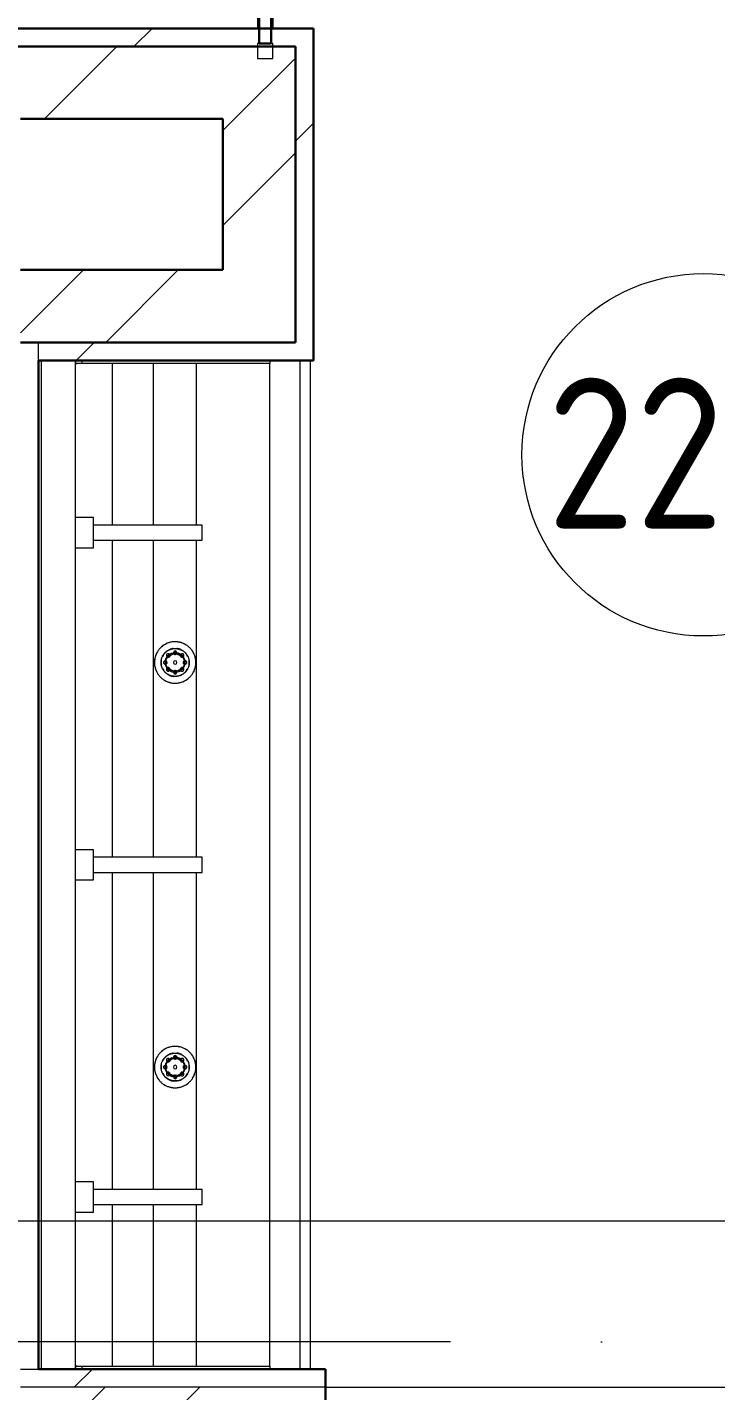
# Model space of a CAD drawing. Header units: millimetres. Extents: x -421858 to 614926, y -468665 to 141641.
# Drawn here: x 152342 to 153482, y -10118 to -7860 of the extents above; entities that cross this region are included whole.
import ezdxf

# ---------------------------------------------------------------- set-up
doc = ezdxf.new("R2010")
doc.units = ezdxf.units.MM
doc.linetypes.add('ADSK_Линия сетки', pattern=[25, 20, -2.5, 0, -2.5])
doc.linetypes.add('ADSK_Сверху', pattern=[450, 300, -150])
for name, color, linetype, lineweight in [('Витраж', 7, 'Continuous', 9), ('Линии', 252, 'Continuous', 9), ('Марки помещений', 252, 'Continuous', 20), ('Оси', 252, 'Continuous', 9), ('Сантехника', 252, 'Continuous', 9), ('Стены наружные', 7, 'Continuous', 18), ('Стены разрез', 252, 'Continuous', 30), ('Стены штриховка', 252, 'Continuous', 9)]:
    doc.layers.add(name, color=color, linetype=linetype, lineweight=lineweight)
doc.styles.add('GOST Common_2', font='', dxfattribs={"width": 0.9, "height": 250})
doc.styles.get('GOST Common_2').set_extended_font_data('GOST type B')

# ---------------------------------------------------------------- blocks, each defined once
blk = doc.blocks.new('2 этаж')
at = {"layer": 'Витраж', "color": 251, "true_color": 0x636466}
for p, q in [((152723.5, -7812.3), (152723.5, -7862.3)), ((152748.5, -7812.3), (152748.5, -7862.3))]:
    blk.add_line(p, q, dxfattribs=at)
at = {"layer": 'Витраж', "color": 251, "lineweight": 18, "true_color": 0x636466}
for p, q in [((152748.5, -7887.3), (152723.5, -7887.3)), ((152723.5, -7887.3), (152723.5, -7912.3)), ((152748.5, -7912.3), (152748.5, -7887.3)), ((152723.5, -7912.3), (152748.5, -7912.3))]:
    blk.add_line(p, q, dxfattribs=at)
at = {"layer": 'Линии', "color": 251, "linetype": 'ADSK_Сверху', "ltscale": 100, "true_color": 0x636466}
blk.add_line((161881, -9837.3), (151051.1, -9837.3), dxfattribs=at)
at = {"layer": 'Марки помещений', "color": 251, "true_color": 0x636466}
blk.add_circle((153461.1, -8568.4), 300, dxfattribs=at)
at = {"layer": 'Оси', "color": 251, "linetype": 'ADSK_Линия сетки', "ltscale": 100, "true_color": 0x636466}
blk.add_line((170543.3, -10037.3), (93565.9, -10037.3), dxfattribs=at)
at = {"layer": 'Сантехника', "color": 251, "true_color": 0x636466}
for p, q in [((152366, -10082.3), (152366, -8412.3)), ((152422, -8417.3), (152422, -8412.3)), ((152422, -8412.3), (152422, -8417.3)), ((152422, -10077.3), (152422, -8417.3)), ((152422, -8417.3), (152424.4, -8417.3)), ((152433, -8417.3), (152424.4, -8417.3)), ((152433, -8417.3), (152433, -8412.3)), ((152744, -8417.3), (152433, -8417.3)), ((152483.4, -8684.8), (152483.4, -8417.3)), ((152551.4, -8684.8), (152551.4, -8417.3)), ((152622.1, -8684.8), (152622.1, -8417.3)), ((152744, -8412.3), (152744, -8417.3)), ((152744, -10077.3), (152744, -8417.3)), ((152794, -10082.3), (152794, -8412.3)), ((152811, -10082.3), (152811, -8412.3)), ((152452, -8672.3), (152422, -8672.3)), ((152452, -8722.3), (152452, -8672.3)), ((152632, -8684.8), (152452, -8684.8)), ((152632, -8709.8), (152632, -8684.8)), ((152452, -8709.8), (152632, -8709.8)), ((152483.4, -9234.8), (152483.4, -8709.7)), ((152551.4, -9234.8), (152551.4, -8709.8)), ((152622.1, -9234.8), (152622.1, -8709.8)), ((152422, -8722.3), (152452, -8722.3)), ((152452, -9222.3), (152422, -9222.3)), ((152452, -9272.3), (152452, -9222.3)), ((152632, -9234.8), (152452, -9234.8)), ((152632, -9259.8), (152632, -9234.8)), ((152422, -9272.3), (152452, -9272.3)), ((152452, -9259.8), (152632, -9259.8)), ((152483.4, -9784.8), (152483.4, -9259.7)), ((152551.4, -9784.8), (152551.4, -9259.8)), ((152622.1, -9784.8), (152622.1, -9259.8)), ((152452, -9772.3), (152422, -9772.3)), ((152452, -9822.3), (152452, -9772.3)), ((152632, -9784.8), (152452, -9784.8)), ((152632, -9809.8), (152632, -9784.8)), ((152452, -9809.8), (152632, -9809.8)), ((152483.4, -10077.3), (152483.4, -9809.7)), ((152551.4, -10077.3), (152551.4, -9809.8)), ((152622.1, -10077.3), (152622.1, -9809.8)), ((152422, -9822.3), (152452, -9822.3)), ((152422, -10082.3), (152422, -10077.3)), ((152424.4, -10077.3), (152422, -10077.3)), ((152422, -10077.3), (152422, -10082.3)), ((152424.4, -10077.3), (152433, -10077.3)), ((152433, -10077.3), (152744, -10077.3)), ((152433, -10082.3), (152433, -10077.3)), ((152744, -10077.3), (152744, -10082.3))]:
    blk.add_line(p, q, dxfattribs=at)
at = {"layer": 'Сантехника', "color": 251, "true_color": 0x636466, "flags": 128}
for points in [[(152621.3, -8912.3), (152621.3, -8910.9), (152621.2, -8909.5), (152621.1, -8908.1), (152620.9, -8906.8), (152620.6, -8905.4), (152620.3, -8904.1), (152620, -8902.8), (152619.6, -8901.5), (152619.1, -8900.2), (152618.6, -8898.9), (152618, -8897.6), (152617.4, -8896.4), (152616.8, -8895.2), (152616.1, -8894), (152615.3, -8892.9), (152614.5, -8891.8), (152613.7, -8890.7), (152612.8, -8889.6), (152611.9, -8888.6), (152610.9, -8887.6), (152609.9, -8886.7), (152608.9, -8885.8), (152607.8, -8885), (152606.7, -8884.2), (152605.5, -8883.4), (152604.4, -8882.7), (152603.2, -8882), (152601.9, -8881.4), (152600.7, -8880.8), (152599.4, -8880.3), (152598.1, -8879.8), (152596.8, -8879.4), (152595.5, -8879), (152594.2, -8878.7), (152592.8, -8878.5), (152591.5, -8878.2), (152590.1, -8878.1), (152588.7, -8878), (152587.4, -8878), (152586, -8878), (152584.6, -8878), (152583.3, -8878.2), (152581.9, -8878.3), (152580.6, -8878.6), (152579.2, -8878.9), (152577.9, -8879.2), (152576.6, -8879.6), (152575.3, -8880), (152574, -8880.5), (152572.7, -8881.1), (152571.5, -8881.7), (152570.3, -8882.3), (152569.1, -8883), (152567.9, -8883.7), (152566.8, -8884.5), (152565.7, -8885.4), (152564.7, -8886.2), (152563.6, -8887.1), (152562.7, -8888.1), (152561.7, -8889.1), (152560.8, -8890.1), (152559.9, -8891.2), (152559.1, -8892.3), (152558.3, -8893.4), (152557.6, -8894.6), (152556.9, -8895.8), (152556.3, -8897), (152555.7, -8898.2), (152555.2, -8899.5), (152554.7, -8900.8), (152554.3, -8902.1), (152553.9, -8903.4), (152553.5, -8904.7), (152553.3, -8906.1), (152553, -8907.4), (152552.9, -8908.8), (152552.8, -8910.1), (152552.7, -8911.5), (152552.7, -8912.3)], [(152563.7, -8912.3), (152563.7, -8911.3), (152563.8, -8910.4), (152563.9, -8909.5), (152564, -8908.5), (152564.2, -8907.6), (152564.4, -8906.7), (152564.6, -8905.8), (152564.9, -8904.9), (152565.2, -8904), (152565.5, -8903.2), (152565.9, -8902.3), (152566.3, -8901.5), (152566.8, -8900.7), (152567.3, -8899.9), (152567.8, -8899.1), (152568.3, -8898.3), (152568.9, -8897.6), (152569.5, -8896.9), (152570.1, -8896.2), (152570.8, -8895.5), (152571.5, -8894.9), (152572.2, -8894.3), (152572.9, -8893.7), (152573.6, -8893.2), (152574.4, -8892.6), (152575.2, -8892.2), (152576, -8891.7), (152576.9, -8891.3), (152577.7, -8890.9), (152578.6, -8890.5), (152579.4, -8890.2), (152580.3, -8889.9), (152581.2, -8889.7), (152582.1, -8889.5), (152583, -8889.3), (152584, -8889.2), (152584.9, -8889), (152585.8, -8889), (152586.8, -8889), (152587.7, -8889), (152588.6, -8889), (152589.5, -8889.1), (152590.5, -8889.2), (152591.4, -8889.4), (152592.3, -8889.6), (152593.2, -8889.8), (152594.1, -8890.1), (152595, -8890.4), (152595.8, -8890.7), (152596.7, -8891.1), (152597.5, -8891.5), (152598.4, -8891.9), (152599.2, -8892.4), (152600, -8892.9), (152600.7, -8893.4), (152601.5, -8894), (152602.2, -8894.6), (152602.9, -8895.2), (152603.5, -8895.8), (152604.2, -8896.5), (152604.8, -8897.2), (152605.4, -8897.9), (152605.9, -8898.7), (152606.5, -8899.5), (152607, -8900.2), (152607.4, -8901.1), (152607.9, -8901.9), (152608.3, -8902.7), (152608.6, -8903.6), (152609, -8904.4), (152609.3, -8905.3), (152609.5, -8906.2), (152609.7, -8907.1), (152609.9, -8908), (152610.1, -8909), (152610.2, -8909.9), (152610.3, -8910.8), (152610.3, -8911.8), (152610.3, -8912.3)], [(152566.6, -8901.6), (152567, -8900.8), (152567.5, -8900), (152568, -8899.2), (152568.5, -8898.5), (152569.1, -8897.8), (152569.7, -8897.1), (152570.3, -8896.4), (152571, -8895.7), (152571.6, -8895.1), (152572.3, -8894.5), (152573, -8893.9)], [(152573.8, -8893.4), (152574.6, -8892.9), (152575.3, -8892.4), (152576.1, -8891.9), (152577, -8891.5), (152577.8, -8891.1), (152578.7, -8890.8), (152579.5, -8890.5), (152580.4, -8890.2), (152581.3, -8889.9), (152582.2, -8889.7), (152583.1, -8889.6), (152584, -8889.4), (152584.9, -8889.3), (152585.8, -8889.2), (152586.8, -8889.2), (152587.7, -8889.2), (152588.6, -8889.3), (152589.5, -8889.4), (152590.4, -8889.5), (152591.3, -8889.6), (152592.2, -8889.8), (152593.1, -8890), (152594, -8890.3), (152594.9, -8890.6), (152595.7, -8890.9), (152596.6, -8891.3), (152597.4, -8891.7), (152598.2, -8892.1), (152599, -8892.6), (152599.8, -8893.1), (152600.6, -8893.6), (152601.3, -8894.2), (152602, -8894.8), (152602.7, -8895.4), (152603.4, -8896), (152604, -8896.7), (152604.6, -8897.4), (152605.2, -8898.1), (152605.7, -8898.8), (152606.3, -8899.6), (152606.7, -8900.4), (152607.2, -8901.2)], [(152583.5, -8889.2), (152582.6, -8889.4), (152581.7, -8889.6), (152580.8, -8889.8), (152579.9, -8890.1), (152579, -8890.4), (152578.2, -8890.7), (152577.3, -8891.1), (152576.5, -8891.5)], [(152598, -8891.7), (152597.2, -8891.3), (152596.3, -8890.9), (152595.4, -8890.5), (152594.6, -8890.2), (152593.7, -8889.9), (152592.8, -8889.7), (152591.9, -8889.5), (152591, -8889.3), (152590, -8889.2)], [(152607.2, -8900.7), (152606.7, -8899.9), (152606.2, -8899.1), (152605.7, -8898.3), (152605.1, -8897.6), (152604.5, -8896.9), (152603.9, -8896.2), (152603.2, -8895.5)], [(152552.7, -8912.3), (152552.7, -8913.6), (152552.8, -8915), (152553, -8916.4), (152553.1, -8917.7), (152553.4, -8919.1), (152553.7, -8920.4), (152554, -8921.7), (152554.4, -8923), (152554.9, -8924.3), (152555.4, -8925.6), (152556, -8926.9), (152556.6, -8928.1), (152557.2, -8929.3), (152557.9, -8930.5), (152558.7, -8931.6), (152559.5, -8932.7), (152560.3, -8933.8), (152561.2, -8934.9), (152562.1, -8935.9), (152563.1, -8936.9), (152564.1, -8937.8), (152565.2, -8938.7), (152566.2, -8939.5), (152567.3, -8940.4), (152568.5, -8941.1), (152569.6, -8941.8), (152570.8, -8942.5), (152572.1, -8943.1), (152573.3, -8943.7), (152574.6, -8944.2), (152575.9, -8944.7), (152577.2, -8945.1), (152578.5, -8945.5), (152579.8, -8945.8), (152581.2, -8946.1), (152582.5, -8946.3), (152583.9, -8946.4), (152585.3, -8946.5), (152586.6, -8946.6), (152588, -8946.5), (152589.4, -8946.5), (152590.7, -8946.3), (152592.1, -8946.2), (152593.5, -8945.9), (152594.8, -8945.7), (152596.1, -8945.3), (152597.4, -8944.9), (152598.7, -8944.5), (152600, -8944), (152601.3, -8943.4), (152602.5, -8942.8), (152603.7, -8942.2), (152604.9, -8941.5), (152606.1, -8940.8), (152607.2, -8940), (152608.3, -8939.2), (152609.3, -8938.3), (152610.4, -8937.4), (152611.4, -8936.4), (152612.3, -8935.4), (152613.2, -8934.4), (152614.1, -8933.3), (152614.9, -8932.2), (152615.7, -8931.1), (152616.4, -8929.9), (152617.1, -8928.7), (152617.7, -8927.5), (152618.3, -8926.3), (152618.8, -8925), (152619.3, -8923.7), (152619.8, -8922.4), (152620.1, -8921.1), (152620.5, -8919.8), (152620.7, -8918.4), (152621, -8917.1), (152621.1, -8915.7), (152621.2, -8914.4), (152621.3, -8913), (152621.3, -8912.3)], [(152564.1, -8908), (152563.9, -8909), (152563.8, -8909.9), (152563.8, -8910.8), (152563.7, -8911.8), (152563.7, -8912.3)], [(152563.7, -8912.3), (152563.7, -8913.2), (152563.8, -8914.1), (152563.9, -8915), (152564, -8916)], [(152610.3, -8912.3), (152610.3, -8913.2), (152610.2, -8914.1), (152610.1, -8915), (152610, -8916), (152609.8, -8916.9), (152609.6, -8917.8), (152609.4, -8918.7), (152609.1, -8919.6), (152608.8, -8920.5), (152608.5, -8921.3), (152608.1, -8922.2), (152607.7, -8923), (152607.2, -8923.8), (152606.7, -8924.6), (152606.2, -8925.4), (152605.7, -8926.2), (152605.1, -8926.9), (152604.5, -8927.6), (152603.9, -8928.3), (152603.2, -8929), (152602.6, -8929.6), (152601.9, -8930.2), (152601.1, -8930.8), (152600.4, -8931.3), (152599.6, -8931.9), (152598.8, -8932.3), (152598, -8932.8), (152597.2, -8933.2), (152596.3, -8933.6), (152595.4, -8934), (152594.6, -8934.3), (152593.7, -8934.6), (152592.8, -8934.8), (152591.9, -8935), (152591, -8935.2), (152590, -8935.4), (152589.1, -8935.5), (152588.2, -8935.5), (152587.3, -8935.6), (152586.3, -8935.5), (152585.4, -8935.5), (152584.5, -8935.4), (152583.5, -8935.3), (152582.6, -8935.1), (152581.7, -8934.9), (152580.8, -8934.7), (152579.9, -8934.4), (152579, -8934.1), (152578.2, -8933.8), (152577.3, -8933.4), (152576.5, -8933), (152575.6, -8932.6), (152574.8, -8932.1), (152574.1, -8931.6), (152573.3, -8931.1), (152572.6, -8930.5), (152571.8, -8929.9), (152571.1, -8929.3), (152570.5, -8928.7), (152569.8, -8928), (152569.2, -8927.3), (152568.6, -8926.6), (152568.1, -8925.8), (152567.5, -8925.1), (152567, -8924.3), (152566.6, -8923.5), (152566.1, -8922.6), (152565.7, -8921.8), (152565.4, -8920.9), (152565.1, -8920.1), (152564.8, -8919.2), (152564.5, -8918.3), (152564.3, -8917.4), (152564.1, -8916.5), (152563.9, -8915.5), (152563.8, -8914.6), (152563.8, -8913.7), (152563.7, -8912.8), (152563.7, -8912.3)], [(152564, -8912.3), (152564, -8911.3), (152564, -8910.4), (152564.1, -8909.5), (152564.3, -8908.6), (152564.4, -8907.7), (152564.6, -8906.8)], [(152564.5, -8917.3), (152564.3, -8916.4), (152564.2, -8915.5), (152564.1, -8914.6), (152564, -8913.7), (152564, -8912.8), (152564, -8912.3)], [(152570.5, -8895.8), (152569.8, -8896.5), (152569.2, -8897.2), (152568.6, -8897.9), (152568.1, -8898.7), (152567.5, -8899.5), (152567, -8900.2), (152566.6, -8901.1)], [(152570.8, -8912.3), (152570.8, -8911.6), (152570.9, -8911), (152570.9, -8910.3), (152571, -8909.7), (152571.1, -8909), (152571.3, -8908.4), (152571.4, -8907.8), (152571.6, -8907.2), (152571.8, -8906.5), (152572.1, -8905.9), (152572.3, -8905.4), (152572.6, -8904.8), (152572.9, -8904.2), (152573.3, -8903.6), (152573.6, -8903.1), (152574, -8902.6), (152574.4, -8902.1), (152574.8, -8901.6), (152575.3, -8901.1), (152575.7, -8900.6), (152576.2, -8900.2), (152576.7, -8899.8), (152577.2, -8899.4), (152577.7, -8899), (152578.3, -8898.6)], [(152578, -8925.7), (152577.5, -8925.4), (152577, -8925), (152576.5, -8924.5), (152576, -8924.1), (152575.5, -8923.7), (152575.1, -8923.2), (152574.6, -8922.7), (152574.2, -8922.2), (152573.8, -8921.7), (152573.5, -8921.2), (152573.1, -8920.6), (152572.8, -8920), (152572.5, -8919.5), (152572.2, -8918.9), (152572, -8918.3), (152571.7, -8917.7), (152571.5, -8917.1), (152571.4, -8916.4), (152571.2, -8915.8), (152571.1, -8915.2), (152571, -8914.5), (152570.9, -8913.9), (152570.8, -8913.3), (152570.8, -8912.6), (152570.8, -8912.3)], [(152583.6, -8896.4), (152584.3, -8896.3), (152584.9, -8896.2), (152585.5, -8896.1), (152586.2, -8896.1), (152586.8, -8896.1), (152587.5, -8896.1), (152588.1, -8896.1), (152588.8, -8896.1), (152589.4, -8896.2), (152590.1, -8896.3)], [(152603.2, -8912.3), (152603.2, -8912.9), (152603.2, -8913.5), (152603.1, -8914.2), (152603, -8914.8), (152602.9, -8915.5), (152602.7, -8916.1), (152602.6, -8916.7), (152602.4, -8917.3), (152602.2, -8918), (152601.9, -8918.6), (152601.7, -8919.2), (152601.4, -8919.7), (152601.1, -8920.3), (152600.7, -8920.9), (152600.4, -8921.4), (152600, -8921.9), (152599.6, -8922.4), (152599.2, -8922.9), (152598.7, -8923.4), (152598.3, -8923.9), (152597.8, -8924.3), (152597.3, -8924.7), (152596.8, -8925.1), (152596.3, -8925.5), (152595.8, -8925.9)], [(152596, -8898.8), (152596.5, -8899.2), (152597.1, -8899.5), (152597.6, -8900), (152598, -8900.4), (152598.5, -8900.8), (152599, -8901.3), (152599.4, -8901.8), (152599.8, -8902.3), (152600.2, -8902.8), (152600.5, -8903.4), (152600.9, -8903.9), (152601.2, -8904.5), (152601.5, -8905), (152601.8, -8905.6), (152602, -8906.2), (152602.3, -8906.8), (152602.5, -8907.4), (152602.7, -8908.1), (152602.8, -8908.7), (152602.9, -8909.3), (152603, -8910), (152603.1, -8910.6), (152603.2, -8911.3), (152603.2, -8911.9), (152603.2, -8912.3)], [(152609.4, -8906.8), (152609.5, -8907.2), (152609.7, -8908.1), (152609.8, -8909), (152609.9, -8909.9), (152610, -8910.8), (152610, -8911.8), (152610, -8912.3)], [(152610, -8912.3), (152610, -8913.2), (152610, -8914.1), (152609.9, -8915), (152609.7, -8915.9), (152609.6, -8916.8), (152609.4, -8917.7)], [(152609.9, -8916.5), (152610.1, -8915.5), (152610.2, -8914.6), (152610.3, -8913.7), (152610.3, -8912.8), (152610.3, -8912.3)], [(152610.3, -8912.3), (152610.3, -8911.3), (152610.2, -8910.4), (152610.1, -8909.5), (152610, -8908.5)], [(152590.9, -8935), (152590, -8935.1), (152589.1, -8935.2), (152588.2, -8935.3), (152587.3, -8935.3), (152586.3, -8935.3), (152585.4, -8935.2), (152584.5, -8935.2), (152583.6, -8935), (152582.7, -8934.9), (152581.8, -8934.7), (152580.9, -8934.5), (152580, -8934.2), (152579.1, -8933.9), (152578.3, -8933.6), (152577.4, -8933.2), (152576.6, -8932.8), (152575.8, -8932.4), (152575, -8931.9), (152574.2, -8931.4), (152573.4, -8930.9), (152572.7, -8930.3), (152572, -8929.7), (152571.3, -8929.1), (152570.7, -8928.5), (152570, -8927.8), (152569.4, -8927.1), (152568.8, -8926.4), (152568.3, -8925.7), (152567.8, -8924.9), (152567.3, -8924.1), (152566.8, -8923.3)], [(152566.8, -8923.8), (152567.3, -8924.6), (152567.8, -8925.4), (152568.3, -8926.2), (152568.9, -8926.9), (152569.5, -8927.6), (152570.1, -8928.3), (152570.8, -8929)], [(152576, -8932.8), (152576.9, -8933.2), (152577.7, -8933.6), (152578.6, -8934), (152579.4, -8934.3), (152580.3, -8934.6), (152581.2, -8934.8), (152582.1, -8935), (152583, -8935.2), (152584, -8935.4)], [(152590.4, -8928.1), (152589.8, -8928.2), (152589.1, -8928.3), (152588.5, -8928.4), (152587.8, -8928.4), (152587.2, -8928.5), (152586.5, -8928.4), (152585.9, -8928.4), (152585.2, -8928.4), (152584.6, -8928.3), (152584, -8928.2)], [(152600.2, -8931.1), (152599.5, -8931.6), (152598.7, -8932.1), (152597.9, -8932.6), (152597, -8933), (152596.2, -8933.4), (152595.4, -8933.7), (152594.5, -8934)], [(152595, -8934.1), (152595.8, -8933.8), (152596.7, -8933.4), (152597.5, -8933)], [(152607.4, -8922.9), (152607, -8923.7), (152606.5, -8924.5), (152606, -8925.3), (152605.5, -8926), (152604.9, -8926.7), (152604.3, -8927.4), (152603.7, -8928.1), (152603.1, -8928.8), (152602.4, -8929.4), (152601.7, -8930), (152601, -8930.6)], [(152603.5, -8928.7), (152604.2, -8928), (152604.8, -8927.3), (152605.4, -8926.6), (152605.9, -8925.8), (152606.5, -8925.1), (152607, -8924.3), (152607.4, -8923.5)], [(152621.3, -9582.3), (152621.3, -9580.9), (152621.2, -9579.5), (152621.1, -9578.1), (152620.9, -9576.8), (152620.6, -9575.4), (152620.3, -9574.1), (152620, -9572.8), (152619.6, -9571.5), (152619.1, -9570.2), (152618.6, -9568.9), (152618, -9567.6), (152617.4, -9566.4), (152616.8, -9565.2), (152616.1, -9564), (152615.3, -9562.9), (152614.5, -9561.8), (152613.7, -9560.7), (152612.8, -9559.6), (152611.9, -9558.6), (152610.9, -9557.6), (152609.9, -9556.7), (152608.9, -9555.8), (152607.8, -9555), (152606.7, -9554.2), (152605.5, -9553.4), (152604.4, -9552.7), (152603.2, -9552), (152601.9, -9551.4), (152600.7, -9550.8), (152599.4, -9550.3), (152598.1, -9549.8), (152596.8, -9549.4), (152595.5, -9549), (152594.2, -9548.7), (152592.8, -9548.5), (152591.5, -9548.2), (152590.1, -9548.1), (152588.7, -9548), (152587.4, -9548), (152586, -9548), (152584.6, -9548), (152583.3, -9548.2), (152581.9, -9548.3), (152580.6, -9548.6), (152579.2, -9548.9), (152577.9, -9549.2), (152576.6, -9549.6), (152575.3, -9550), (152574, -9550.5), (152572.7, -9551.1), (152571.5, -9551.7), (152570.3, -9552.3), (152569.1, -9553), (152567.9, -9553.7), (152566.8, -9554.5), (152565.7, -9555.4), (152564.7, -9556.2), (152563.6, -9557.1), (152562.7, -9558.1), (152561.7, -9559.1), (152560.8, -9560.1), (152559.9, -9561.2), (152559.1, -9562.3), (152558.3, -9563.4), (152557.6, -9564.6), (152556.9, -9565.8), (152556.3, -9567), (152555.7, -9568.2), (152555.2, -9569.5), (152554.7, -9570.8), (152554.3, -9572.1), (152553.9, -9573.4), (152553.5, -9574.7), (152553.3, -9576.1), (152553, -9577.4), (152552.9, -9578.8), (152552.8, -9580.1), (152552.7, -9581.5), (152552.7, -9582.3)], [(152563.7, -9582.3), (152563.7, -9581.3), (152563.8, -9580.4), (152563.9, -9579.5), (152564, -9578.5), (152564.2, -9577.6), (152564.4, -9576.7), (152564.6, -9575.8), (152564.9, -9574.9), (152565.2, -9574), (152565.5, -9573.2), (152565.9, -9572.3), (152566.3, -9571.5), (152566.8, -9570.7), (152567.3, -9569.9), (152567.8, -9569.1), (152568.3, -9568.3), (152568.9, -9567.6), (152569.5, -9566.9), (152570.1, -9566.2), (152570.8, -9565.5), (152571.5, -9564.9), (152572.2, -9564.3), (152572.9, -9563.7), (152573.6, -9563.2), (152574.4, -9562.6), (152575.2, -9562.2), (152576, -9561.7), (152576.9, -9561.3), (152577.7, -9560.9), (152578.6, -9560.5), (152579.4, -9560.2), (152580.3, -9559.9), (152581.2, -9559.7), (152582.1, -9559.5), (152583, -9559.3), (152584, -9559.2), (152584.9, -9559), (152585.8, -9559), (152586.8, -9559), (152587.7, -9559), (152588.6, -9559), (152589.5, -9559.1), (152590.5, -9559.2), (152591.4, -9559.4), (152592.3, -9559.6), (152593.2, -9559.8), (152594.1, -9560.1), (152595, -9560.4), (152595.8, -9560.7), (152596.7, -9561.1), (152597.5, -9561.5), (152598.4, -9561.9), (152599.2, -9562.4), (152600, -9562.9), (152600.7, -9563.4), (152601.5, -9564), (152602.2, -9564.6), (152602.9, -9565.2), (152603.5, -9565.8), (152604.2, -9566.5), (152604.8, -9567.2), (152605.4, -9567.9), (152605.9, -9568.7), (152606.5, -9569.5), (152607, -9570.2), (152607.4, -9571.1), (152607.9, -9571.9), (152608.3, -9572.7), (152608.6, -9573.6), (152609, -9574.4), (152609.3, -9575.3), (152609.5, -9576.2), (152609.7, -9577.1), (152609.9, -9578), (152610.1, -9579), (152610.2, -9579.9), (152610.3, -9580.8), (152610.3, -9581.8), (152610.3, -9582.3)], [(152566.6, -9571.6), (152567, -9570.8), (152567.5, -9570), (152568, -9569.2), (152568.5, -9568.5), (152569.1, -9567.8), (152569.7, -9567.1), (152570.3, -9566.4), (152571, -9565.7), (152571.6, -9565.1), (152572.3, -9564.5), (152573, -9563.9)], [(152570.5, -9565.8), (152569.8, -9566.5), (152569.2, -9567.2), (152568.6, -9567.9), (152568.1, -9568.7), (152567.5, -9569.5), (152567, -9570.2), (152566.6, -9571.1)], [(152570.8, -9582.3), (152570.8, -9581.6), (152570.9, -9581), (152570.9, -9580.3), (152571, -9579.7), (152571.1, -9579), (152571.3, -9578.4), (152571.4, -9577.8), (152571.6, -9577.2), (152571.8, -9576.5), (152572.1, -9575.9), (152572.3, -9575.4), (152572.6, -9574.8), (152572.9, -9574.2), (152573.3, -9573.6), (152573.6, -9573.1), (152574, -9572.6), (152574.4, -9572.1), (152574.8, -9571.6), (152575.3, -9571.1), (152575.7, -9570.6), (152576.2, -9570.2), (152576.7, -9569.8), (152577.2, -9569.4), (152577.7, -9569), (152578.3, -9568.6)], [(152573.8, -9563.4), (152574.6, -9562.9), (152575.3, -9562.4), (152576.1, -9561.9), (152577, -9561.5), (152577.8, -9561.1), (152578.7, -9560.8), (152579.5, -9560.5), (152580.4, -9560.2), (152581.3, -9559.9), (152582.2, -9559.7), (152583.1, -9559.6), (152584, -9559.4), (152584.9, -9559.3), (152585.8, -9559.2), (152586.8, -9559.2), (152587.7, -9559.2), (152588.6, -9559.3), (152589.5, -9559.4), (152590.4, -9559.5), (152591.3, -9559.6), (152592.2, -9559.8), (152593.1, -9560), (152594, -9560.3), (152594.9, -9560.6), (152595.7, -9560.9), (152596.6, -9561.3), (152597.4, -9561.7), (152598.2, -9562.1), (152599, -9562.6), (152599.8, -9563.1), (152600.6, -9563.6), (152601.3, -9564.2), (152602, -9564.8), (152602.7, -9565.4), (152603.4, -9566), (152604, -9566.7), (152604.6, -9567.4), (152605.2, -9568.1), (152605.7, -9568.8), (152606.3, -9569.6), (152606.7, -9570.4), (152607.2, -9571.2)], [(152583.5, -9559.2), (152582.6, -9559.4), (152581.7, -9559.6), (152580.8, -9559.8), (152579.9, -9560.1), (152579, -9560.4), (152578.2, -9560.7), (152577.3, -9561.1), (152576.5, -9561.5)], [(152583.6, -9566.4), (152584.3, -9566.3), (152584.9, -9566.2), (152585.5, -9566.1), (152586.2, -9566.1), (152586.8, -9566.1), (152587.5, -9566.1), (152588.1, -9566.1), (152588.8, -9566.1), (152589.4, -9566.2), (152590.1, -9566.3)], [(152598, -9561.7), (152597.2, -9561.3), (152596.3, -9560.9), (152595.4, -9560.5), (152594.6, -9560.2), (152593.7, -9559.9), (152592.8, -9559.7), (152591.9, -9559.5), (152591, -9559.3), (152590, -9559.2)], [(152596, -9568.8), (152596.5, -9569.2), (152597.1, -9569.5), (152597.6, -9570), (152598, -9570.4), (152598.5, -9570.8), (152599, -9571.3), (152599.4, -9571.8), (152599.8, -9572.3), (152600.2, -9572.8), (152600.5, -9573.4), (152600.9, -9573.9), (152601.2, -9574.5), (152601.5, -9575), (152601.8, -9575.6), (152602, -9576.2), (152602.3, -9576.8), (152602.5, -9577.4), (152602.7, -9578.1), (152602.8, -9578.7), (152602.9, -9579.3), (152603, -9580), (152603.1, -9580.6), (152603.2, -9581.3), (152603.2, -9581.9), (152603.2, -9582.3)], [(152607.2, -9570.7), (152606.7, -9569.9), (152606.2, -9569.1), (152605.7, -9568.3), (152605.1, -9567.6), (152604.5, -9566.9), (152603.9, -9566.2), (152603.2, -9565.5)], [(152552.7, -9582.3), (152552.7, -9583.6), (152552.8, -9585), (152553, -9586.4), (152553.1, -9587.7), (152553.4, -9589.1), (152553.7, -9590.4), (152554, -9591.7), (152554.4, -9593), (152554.9, -9594.3), (152555.4, -9595.6), (152556, -9596.9), (152556.6, -9598.1), (152557.2, -9599.3), (152557.9, -9600.5), (152558.7, -9601.6), (152559.5, -9602.7), (152560.3, -9603.8), (152561.2, -9604.9), (152562.1, -9605.9), (152563.1, -9606.9), (152564.1, -9607.8), (152565.2, -9608.7), (152566.2, -9609.5), (152567.3, -9610.4), (152568.5, -9611.1), (152569.6, -9611.8), (152570.8, -9612.5), (152572.1, -9613.1), (152573.3, -9613.7), (152574.6, -9614.2), (152575.9, -9614.7), (152577.2, -9615.1), (152578.5, -9615.5), (152579.8, -9615.8), (152581.2, -9616.1), (152582.5, -9616.3), (152583.9, -9616.4), (152585.3, -9616.5), (152586.6, -9616.6), (152588, -9616.5), (152589.4, -9616.5), (152590.7, -9616.3), (152592.1, -9616.2), (152593.5, -9615.9), (152594.8, -9615.7), (152596.1, -9615.3), (152597.4, -9614.9), (152598.7, -9614.5), (152600, -9614), (152601.3, -9613.4), (152602.5, -9612.8), (152603.7, -9612.2), (152604.9, -9611.5), (152606.1, -9610.8), (152607.2, -9610), (152608.3, -9609.2), (152609.3, -9608.3), (152610.4, -9607.4), (152611.4, -9606.4), (152612.3, -9605.4), (152613.2, -9604.4), (152614.1, -9603.3), (152614.9, -9602.2), (152615.7, -9601.1), (152616.4, -9599.9), (152617.1, -9598.7), (152617.7, -9597.5), (152618.3, -9596.3), (152618.8, -9595), (152619.3, -9593.7), (152619.8, -9592.4), (152620.1, -9591.1), (152620.5, -9589.8), (152620.7, -9588.4), (152621, -9587.1), (152621.1, -9585.7), (152621.2, -9584.4), (152621.3, -9583), (152621.3, -9582.3)], [(152564.1, -9578), (152563.9, -9579), (152563.8, -9579.9), (152563.8, -9580.8), (152563.7, -9581.8), (152563.7, -9582.3)], [(152563.7, -9582.3), (152563.7, -9583.2), (152563.8, -9584.1), (152563.9, -9585), (152564, -9586)], [(152610.3, -9582.3), (152610.3, -9583.2), (152610.2, -9584.1), (152610.1, -9585), (152610, -9586), (152609.8, -9586.9), (152609.6, -9587.8), (152609.4, -9588.7), (152609.1, -9589.6), (152608.8, -9590.5), (152608.5, -9591.3), (152608.1, -9592.2), (152607.7, -9593), (152607.2, -9593.8), (152606.7, -9594.6), (152606.2, -9595.4), (152605.7, -9596.2), (152605.1, -9596.9), (152604.5, -9597.6), (152603.9, -9598.3), (152603.2, -9599), (152602.6, -9599.6), (152601.9, -9600.2), (152601.1, -9600.8), (152600.4, -9601.3), (152599.6, -9601.9), (152598.8, -9602.3), (152598, -9602.8), (152597.2, -9603.2), (152596.3, -9603.6), (152595.4, -9604), (152594.6, -9604.3), (152593.7, -9604.6), (152592.8, -9604.8), (152591.9, -9605), (152591, -9605.2), (152590, -9605.4), (152589.1, -9605.5), (152588.2, -9605.5), (152587.3, -9605.6), (152586.3, -9605.5), (152585.4, -9605.5), (152584.5, -9605.4), (152583.5, -9605.3), (152582.6, -9605.1), (152581.7, -9604.9), (152580.8, -9604.7), (152579.9, -9604.4), (152579, -9604.1), (152578.2, -9603.8), (152577.3, -9603.4), (152576.5, -9603), (152575.6, -9602.6), (152574.8, -9602.1), (152574.1, -9601.6), (152573.3, -9601.1), (152572.6, -9600.5), (152571.8, -9599.9), (152571.1, -9599.3), (152570.5, -9598.7), (152569.8, -9598), (152569.2, -9597.3), (152568.6, -9596.6), (152568.1, -9595.8), (152567.5, -9595.1), (152567, -9594.3), (152566.6, -9593.5), (152566.1, -9592.6), (152565.7, -9591.8), (152565.4, -9590.9), (152565.1, -9590.1), (152564.8, -9589.2), (152564.5, -9588.3), (152564.3, -9587.4), (152564.1, -9586.5), (152563.9, -9585.5), (152563.8, -9584.6), (152563.8, -9583.7), (152563.7, -9582.8), (152563.7, -9582.3)], [(152564, -9582.3), (152564, -9581.3), (152564, -9580.4), (152564.1, -9579.5), (152564.3, -9578.6), (152564.4, -9577.7), (152564.6, -9576.8)], [(152564.5, -9587.3), (152564.3, -9586.4), (152564.2, -9585.5), (152564.1, -9584.6), (152564, -9583.7), (152564, -9582.8), (152564, -9582.3)], [(152590.9, -9605), (152590, -9605.1), (152589.1, -9605.2), (152588.2, -9605.3), (152587.3, -9605.3), (152586.3, -9605.3), (152585.4, -9605.2), (152584.5, -9605.2), (152583.6, -9605), (152582.7, -9604.9), (152581.8, -9604.7), (152580.9, -9604.5), (152580, -9604.2), (152579.1, -9603.9), (152578.3, -9603.6), (152577.4, -9603.2), (152576.6, -9602.8), (152575.8, -9602.4), (152575, -9601.9), (152574.2, -9601.4), (152573.4, -9600.9), (152572.7, -9600.3), (152572, -9599.7), (152571.3, -9599.1), (152570.7, -9598.5), (152570, -9597.8), (152569.4, -9597.1), (152568.8, -9596.4), (152568.3, -9595.7), (152567.8, -9594.9), (152567.3, -9594.1), (152566.8, -9593.3)], [(152566.8, -9593.8), (152567.3, -9594.6), (152567.8, -9595.4), (152568.3, -9596.2), (152568.9, -9596.9), (152569.5, -9597.6), (152570.1, -9598.3), (152570.8, -9599)], [(152578, -9595.7), (152577.5, -9595.4), (152577, -9595), (152576.5, -9594.5), (152576, -9594.1), (152575.5, -9593.7), (152575.1, -9593.2), (152574.6, -9592.7), (152574.2, -9592.2), (152573.8, -9591.7), (152573.5, -9591.2), (152573.1, -9590.6), (152572.8, -9590), (152572.5, -9589.5), (152572.2, -9588.9), (152572, -9588.3), (152571.7, -9587.7), (152571.5, -9587.1), (152571.4, -9586.4), (152571.2, -9585.8), (152571.1, -9585.2), (152571, -9584.5), (152570.9, -9583.9), (152570.8, -9583.3), (152570.8, -9582.6), (152570.8, -9582.3)], [(152603.2, -9582.3), (152603.2, -9582.9), (152603.2, -9583.5), (152603.1, -9584.2), (152603, -9584.8), (152602.9, -9585.5), (152602.7, -9586.1), (152602.6, -9586.7), (152602.4, -9587.3), (152602.2, -9588), (152601.9, -9588.6), (152601.7, -9589.2), (152601.4, -9589.7), (152601.1, -9590.3), (152600.7, -9590.9), (152600.4, -9591.4), (152600, -9591.9), (152599.6, -9592.4), (152599.2, -9592.9), (152598.7, -9593.4), (152598.3, -9593.9), (152597.8, -9594.3), (152597.3, -9594.7), (152596.8, -9595.1), (152596.3, -9595.5), (152595.8, -9595.9)], [(152607.4, -9592.9), (152607, -9593.7), (152606.5, -9594.5), (152606, -9595.3), (152605.5, -9596), (152604.9, -9596.7), (152604.3, -9597.4), (152603.7, -9598.1), (152603.1, -9598.8), (152602.4, -9599.4), (152601.7, -9600), (152601, -9600.6)], [(152603.5, -9598.7), (152604.2, -9598), (152604.8, -9597.3), (152605.4, -9596.6), (152605.9, -9595.8), (152606.5, -9595.1), (152607, -9594.3), (152607.4, -9593.5)], [(152610, -9582.3), (152610, -9583.2), (152610, -9584.1), (152609.9, -9585), (152609.7, -9585.9), (152609.6, -9586.8), (152609.4, -9587.7)], [(152609.5, -9577.2), (152609.7, -9578.1), (152609.8, -9579), (152609.9, -9579.9), (152610, -9580.8), (152610, -9581.8), (152610, -9582.3)], [(152609.9, -9586.5), (152610.1, -9585.5), (152610.2, -9584.6), (152610.3, -9583.7), (152610.3, -9582.8), (152610.3, -9582.3)], [(152610.3, -9582.3), (152610.3, -9581.3), (152610.2, -9580.4), (152610.1, -9579.5), (152610, -9578.5)], [(152576, -9602.8), (152576.9, -9603.2), (152577.7, -9603.6), (152578.6, -9604), (152579.4, -9604.3), (152580.3, -9604.6), (152581.2, -9604.8), (152582.1, -9605), (152583, -9605.2), (152584, -9605.4)], [(152590.4, -9598.1), (152589.8, -9598.2), (152589.1, -9598.3), (152588.5, -9598.4), (152587.8, -9598.4), (152587.2, -9598.5), (152586.5, -9598.4), (152585.9, -9598.4), (152585.2, -9598.4), (152584.6, -9598.3), (152584, -9598.2)], [(152600.2, -9601.1), (152599.5, -9601.6), (152598.7, -9602.1), (152597.9, -9602.6), (152597, -9603), (152596.2, -9603.4), (152595.4, -9603.7), (152594.5, -9604)], [(152595, -9604.1), (152595.8, -9603.8), (152596.7, -9603.4), (152597.5, -9603)]]:
    blk.add_lwpolyline(points, dxfattribs=at)
at = {"layer": 'Сантехника', "color": 251, "true_color": 0x636466}
for centre, radius, start, end in [((152587, -8912.3), 34.3, 145.0376, 161.2102), ((152587, -8912.3), 34.3, 133.5244, 136.5478), ((152587, -8912.3), 34.3, 112.2071, 130.7179), ((152587, -8896.1), 3, 0, 180), ((152587, -8896.1), 3, 0, 180), ((152587, -8912.3), 34.3, 81.2405, 94.5295), ((152587, -8912.3), 18.1, 83.5568, 96.4432), ((152587, -8912.3), 34.3, 75.5624, 78.0603), ((152587, -8912.3), 34.3, 56.5875, 72.8932), ((152587, -8912.3), 34.3, 20.4173, 38.2302), ((152587, -8912.3), 34.3, 170.534, 180), ((152587, -8912.3), 34.3, 180, 184.4583), ((152587, -8912.3), 34.3, 186.4389, 190.0463), ((152587, -8912.3), 34.3, 164.3157, 167.198), ((152587, -8912.3), 23, 144, 154.1058), ((152570.8, -8912.3), 3, 90, 180), ((152570.8, -8912.3), 3, 150, 180), ((152570.8, -8912.3), 3, 180, 210), ((152570.8, -8912.3), 3, 180, 270), ((152570.8, -8912.3), 3, 90, 105), ((152570.8, -8912.3), 3, 255, 270), ((152587, -8912.3), 16.2, 160.3218, 180), ((152570.8, -8912.3), 3, 30, 90), ((152570.8, -8912.3), 3, 0, 90), ((152570.8, -8912.3), 3, 270, 0), ((152570.8, -8912.3), 3, 270, 330), ((152587, -8912.3), 15.9, 0, 180), ((152587, -8912.3), 15.9, 180, 0), ((152587, -8912.3), 16.2, 110.5449, 155.2568), ((152575.6, -8900.8), 3, 45, 225), ((152575.6, -8900.8), 3, 135, 195), ((152587, -8912.3), 18.1, 136.4294, 141.4432), ((152587, -8912.3), 14.1, 173.2684, 180), ((152587, -8912.3), 14.1, 180, 186.7316), ((152575.6, -8900.8), 3, 210, 225), ((152575.6, -8900.8), 3, 225, 45), ((152575.6, -8900.8), 3, 225, 285), ((152575.6, -8900.8), 3, 90, 120), ((152587, -8912.3), 14.1, 136.2949, 141.7649), ((152587, -8912.3), 14.1, 127.2178, 138.2234), ((152587, -8912.3), 14.1, 125.0449, 135), ((152587, -8912.3), 13.9, 45, 135), ((152587, -8912.3), 13.9, 45, 135), ((152575.6, -8900.8), 3, 330, 45), ((152587, -8912.3), 14.1, 113.7949, 123.75), ((152587, -8912.3), 14.1, 102.5449, 112.5), ((152587, -8912.3), 16.2, 39.3943, 101.028), ((152587, -8896.1), 3, 180, 255), ((152587, -8896.1), 3, 180, 0), ((152587, -8912.3), 3, 0, 180), ((152587, -8912.3), 3, 180, 0), ((152587, -8912.3), 14.1, 91.2949, 101.25), ((152587, -8912.3), 14.1, 84.6458, 100.001), ((152587, -8912.3), 14.1, 80.0449, 90), ((152587, -8896.1), 3, 285, 0), ((152587, -8912.3), 14.1, 68.7949, 78.75), ((152587, -8912.3), 14.1, 59.2171, 67.5), ((152587, -8912.3), 14.1, 46.2949, 56.25), ((152587, -8912.3), 14.1, 42.2028, 55.2148), ((152598.5, -8900.8), 3, 135, 210), ((152598.5, -8900.8), 3, 135, 315), ((152598.5, -8900.8), 3, 315, 135), ((152587, -8912.3), 14.1, 38.2351, 45), ((152598.5, -8900.8), 3, 255, 315), ((152598.5, -8900.8), 3, 60, 90), ((152603.2, -8912.3), 3, 90, 180), ((152603.2, -8912.3), 3, 180, 270), ((152598.5, -8900.8), 3, 345, 45), ((152598.5, -8900.8), 3, 315, 330), ((152603.2, -8912.3), 3, 90, 150), ((152603.2, -8912.3), 3, 210, 270), ((152587, -8912.3), 14.1, 0, 6.7316), ((152587, -8912.3), 14.1, 353.2684, 0), ((152587, -8912.3), 16.2, 338.4339, 0), ((152603.2, -8912.3), 3, 75, 90), ((152603.2, -8912.3), 3, 0, 90), ((152603.2, -8912.3), 3, 270, 0), ((152603.2, -8912.3), 3, 270, 285), ((152587, -8912.3), 23, 25.3123, 36), ((152603.2, -8912.3), 3, 0, 30), ((152603.2, -8912.3), 3, 330, 0), ((152587, -8912.3), 34.3, 6.4389, 9.466), ((152587, -8912.3), 34.3, 350.2639, 0), ((152587, -8912.3), 34.3, 0, 4.4583), ((152587, -8912.3), 34.3, 201.8925, 218.2302), ((152587, -8912.3), 23, 205.3123, 216), ((152575.6, -8923.7), 3, 135, 315), ((152575.6, -8923.7), 3, 165, 225), ((152575.6, -8923.7), 3, 135, 150), ((152575.6, -8923.7), 3, 75, 135), ((152575.6, -8923.7), 3, 315, 135), ((152575.6, -8923.7), 3, 240, 270), ((152587, -8912.3), 16.2, 219.3943, 281.028), ((152587, -8912.3), 14.1, 218.2351, 225), ((152587, -8912.3), 14.1, 221.7766, 232.7822), ((152587, -8912.3), 13.9, 225, 315), ((152587, -8912.3), 13.9, 225, 315), ((152587, -8912.3), 14.1, 226.2949, 236.25), ((152575.6, -8923.7), 3, 315, 30), ((152587, -8912.3), 14.1, 237.5449, 247.5), ((152587, -8912.3), 14.1, 252.6259, 258.75), ((152587, -8928.5), 3, 0, 180), ((152587, -8928.5), 3, 105, 180), ((152587, -8928.5), 3, 180, 0), ((152587, -8928.5), 3, 180, 0), ((152587, -8912.3), 14.1, 260.0449, 270), ((152587, -8912.3), 14.1, 260.5238, 275.3542), ((152587, -8912.3), 18.1, 263.5568, 276.4432), ((152587, -8912.3), 14.1, 271.2949, 281.25), ((152587, -8928.5), 3, 0, 75), ((152587, -8912.3), 16.2, 290.5449, 320.552), ((152587, -8912.3), 14.1, 293.7949, 300.7829), ((152587, -8912.3), 14.1, 304.7852, 317.7972), ((152587, -8912.3), 14.1, 305.0449, 315), ((152598.5, -8923.7), 3, 45, 225), ((152598.5, -8923.7), 3, 150, 225), ((152598.5, -8923.7), 3, 225, 45), ((152587, -8912.3), 14.1, 316.2949, 321.7649), ((152598.5, -8923.7), 3, 45, 105), ((152598.5, -8923.7), 3, 270, 300), ((152587, -8912.3), 18.1, 316.1528, 321.4432), ((152587, -8912.3), 34.3, 292.2071, 310.7179), ((152598.5, -8923.7), 3, 30, 45), ((152598.5, -8923.7), 3, 315, 15), ((152587, -8912.3), 23, 324, 334.1058), ((152587, -8912.3), 34.3, 313.5244, 316.5478), ((152587, -8912.3), 34.3, 327.1959, 341.2102), ((152587, -8912.3), 34.3, 344.3157, 347.198), ((152587, -8912.3), 34.3, 236.7153, 252.8932), ((152587, -8912.3), 34.3, 255.5624, 259.0767), ((152587, -8912.3), 34.3, 261.2405, 274.5295), ((152587, -9582.3), 34.3, 112.2071, 130.7179), ((152587, -9582.3), 34.3, 81.2405, 94.5295), ((152587, -9582.3), 34.3, 75.5624, 78.0603), ((152587, -9582.3), 34.3, 58.7429, 72.8932), ((152587, -9582.3), 34.3, 164.3157, 167.198), ((152587, -9582.3), 34.3, 145.0376, 161.2102), ((152587, -9582.3), 34.3, 133.5244, 136.5478), ((152587, -9582.3), 23, 144, 154.1058), ((152587, -9582.3), 15.9, 0, 180), ((152587, -9582.3), 16.2, 135, 155.2568), ((152575.6, -9570.8), 3, 45, 225), ((152575.6, -9570.8), 3, 135, 195), ((152575.6, -9570.8), 3, 210, 225), ((152575.6, -9570.8), 3, 225, 45), ((152575.6, -9570.8), 3, 225, 285), ((152575.6, -9570.8), 3, 90, 120), ((152587, -9582.3), 14.1, 136.2949, 141.7649), ((152587, -9582.3), 16.2, 110.5449, 131.5627), ((152587, -9582.3), 14.1, 127.2178, 138.2234), ((152587, -9582.3), 14.1, 125.0449, 135), ((152587, -9582.3), 13.9, 45, 135), ((152587, -9582.3), 13.9, 45, 135), ((152575.6, -9570.8), 3, 330, 45), ((152587, -9582.3), 14.1, 113.7949, 123.75), ((152587, -9582.3), 14.1, 102.5449, 112.4926), ((152587, -9582.3), 16.2, 48.4373, 101.028), ((152587, -9566.1), 3, 0, 180), ((152587, -9566.1), 3, 0, 180), ((152587, -9566.1), 3, 180, 255), ((152587, -9566.1), 3, 180, 0), ((152587, -9582.3), 14.1, 91.2949, 101.25), ((152587, -9582.3), 14.1, 84.6458, 100.001), ((152587, -9582.3), 18.1, 83.5568, 96.4432), ((152587, -9582.3), 14.1, 80.0449, 90), ((152587, -9566.1), 3, 285, 0), ((152587, -9582.3), 14.1, 68.7949, 78.75), ((152587, -9582.3), 14.1, 59.2171, 67.5), ((152587, -9582.3), 14.1, 46.2949, 56.25), ((152587, -9582.3), 14.1, 42.2028, 55.2148), ((152598.5, -9570.8), 3, 135, 210), ((152598.5, -9570.8), 3, 135, 315), ((152598.5, -9570.8), 3, 315, 135), ((152587, -9582.3), 14.1, 38.2351, 45), ((152598.5, -9570.8), 3, 255, 315), ((152598.5, -9570.8), 3, 60, 90), ((152587, -9582.3), 16.2, 39.3943, 45), ((152598.5, -9570.8), 3, 345, 45), ((152598.5, -9570.8), 3, 315, 330), ((152587, -9582.3), 23, 25.3123, 36), ((152587, -9582.3), 34.3, 20.4173, 38.2302), ((152587, -9582.3), 34.3, 170.2639, 180), ((152587, -9582.3), 34.3, 180, 184.4583), ((152587, -9582.3), 34.3, 186.4389, 190.0463), ((152587, -9582.3), 34.3, 200.4173, 218.2302), ((152587, -9582.3), 23, 205.3123, 216), ((152570.8, -9582.3), 3, 90, 180), ((152570.8, -9582.3), 3, 150, 180), ((152570.8, -9582.3), 3, 180, 210), ((152570.8, -9582.3), 3, 180, 270), ((152570.8, -9582.3), 3, 90, 105), ((152570.8, -9582.3), 3, 255, 270), ((152587, -9582.3), 16.2, 158.4339, 180), ((152570.8, -9582.3), 3, 30, 90), ((152570.8, -9582.3), 3, 0, 90), ((152570.8, -9582.3), 3, 270, 0), ((152570.8, -9582.3), 3, 270, 330), ((152587, -9582.3), 15.9, 180, 0), ((152575.6, -9593.7), 3, 135, 315), ((152575.6, -9593.7), 3, 165, 225), ((152587, -9582.3), 14.1, 173.2684, 180), ((152587, -9582.3), 14.1, 180, 186.7316), ((152575.6, -9593.7), 3, 135, 150), ((152575.6, -9593.7), 3, 75, 135), ((152575.6, -9593.7), 3, 315, 135), ((152587, -9582.3), 16.2, 219.3943, 255), ((152587, -9582.3), 14.1, 218.2351, 225), ((152587, -9582.3), 14.1, 221.7766, 232.7822), ((152587, -9582.3), 13.9, 225, 315), ((152587, -9582.3), 13.9, 225, 315), ((152587, -9582.3), 14.1, 226.2949, 236.25), ((152575.6, -9593.7), 3, 315, 30), ((152587, -9582.3), 14.1, 237.5449, 247.5), ((152587, -9582.3), 14.1, 251.8474, 258.75), ((152587, -9582.3), 3, 0, 180), ((152587, -9582.3), 3, 180, 0), ((152587, -9598.5), 3, 0, 180), ((152587, -9598.5), 3, 105, 180), ((152587, -9598.5), 3, 0, 75), ((152587, -9582.3), 14.1, 282.5449, 292.5), ((152587, -9582.3), 16.2, 290.5449, 320.552), ((152587, -9582.3), 14.1, 293.7949, 300.7829), ((152587, -9582.3), 14.1, 304.7852, 317.7972), ((152587, -9582.3), 14.1, 305.0449, 315), ((152598.5, -9593.7), 3, 45, 225), ((152598.5, -9593.7), 3, 150, 225), ((152598.5, -9593.7), 3, 225, 45), ((152587, -9582.3), 14.1, 316.2949, 321.7649), ((152598.5, -9593.7), 3, 45, 105), ((152587, -9582.3), 18.1, 316.1528, 321.4432), ((152603.2, -9582.3), 3, 90, 180), ((152603.2, -9582.3), 3, 180, 270), ((152603.2, -9582.3), 3, 90, 150), ((152603.2, -9582.3), 3, 210, 270), ((152598.5, -9593.7), 3, 30, 45), ((152598.5, -9593.7), 3, 315, 15), ((152587, -9582.3), 14.1, 0, 6.7316), ((152587, -9582.3), 14.1, 353.2684, 0), ((152587, -9582.3), 16.2, 338.4996, 0), ((152603.2, -9582.3), 3, 75, 90), ((152603.2, -9582.3), 3, 0, 90), ((152603.2, -9582.3), 3, 270, 0), ((152603.2, -9582.3), 3, 270, 285), ((152587, -9582.3), 23, 324, 334.1058), ((152603.2, -9582.3), 3, 0, 30), ((152603.2, -9582.3), 3, 330, 0), ((152587, -9582.3), 34.3, 327.1959, 341.2102), ((152587, -9582.3), 34.3, 344.3157, 347.198), ((152587, -9582.3), 34.3, 6.4389, 10.0463), ((152587, -9582.3), 34.3, 350.2639, 0), ((152587, -9582.3), 34.3, 0, 4.4583), ((152587, -9582.3), 34.3, 236.5875, 252.8932), ((152575.6, -9593.7), 3, 240, 270), ((152587, -9582.3), 34.3, 255.5624, 259.0767), ((152587, -9582.3), 34.3, 261.2405, 274.5295), ((152587, -9582.3), 16.2, 255.6005, 281.028), ((152587, -9598.5), 3, 180, 0), ((152587, -9598.5), 3, 180, 0), ((152587, -9582.3), 14.1, 260.0449, 270), ((152587, -9582.3), 14.1, 260.5238, 275.3542), ((152587, -9582.3), 18.1, 263.5568, 276.4432), ((152587, -9582.3), 14.1, 271.2949, 281.25), ((152598.5, -9593.7), 3, 270, 300), ((152587, -9582.3), 34.3, 292.2071, 310.7179)]:
    blk.add_arc(centre, radius, start, end, dxfattribs=at)
at = {"layer": 'Стены наружные', "color": 251, "lineweight": 30, "true_color": 0x636466}
for p, q in [((152816, -7862.3), (151531, -7862.3)), ((152816, -8412.3), (152816, -7862.3)), ((152786, -7892.3), (151501, -7892.3)), ((152786, -8382.3), (152786, -7892.3)), ((152331, -8012.3), (152666, -8012.3)), ((152666, -8012.3), (152666, -8262.3)), ((152666, -8262.3), (152331, -8262.3)), ((152786, -8382.3), (152331, -8382.3)), ((152361, -10082.3), (152361, -8412.3)), ((152361, -8412.3), (152816, -8412.3)), ((152836, -10082.3), (152361, -10082.3)), ((152836, -10182.3), (152836, -10082.3))]:
    blk.add_line(p, q, dxfattribs=at)
at = {"layer": 'Стены наружные', "color": 251, "linetype": 'Continuous', "lineweight": 9, "true_color": 0x636466}
for p, q in [((152518.7, -7892.3), (152548.7, -7862.3)), ((152370.7, -8012.3), (152490.7, -7892.3)), ((152685.1, -8012.3), (152786, -7911.3)), ((152666, -8031.3), (152685.1, -8012.3)), ((152786, -8049.2), (152816, -8019.2)), ((152666, -8188.5), (152786, -8068.5)), ((152331, -8366.3), (152435.1, -8262.3)), ((152472.2, -8382.3), (152592.2, -8262.3)), ((152422.9, -8412.3), (152452.9, -8382.3)), ((152420, -10112.3), (152450, -10082.3)), ((152350.9, -10232.3), (152470.9, -10112.3)), ((152508.1, -10232.3), (152628.1, -10112.3))]:
    blk.add_line(p, q, dxfattribs=at)
at = {"layer": 'Стены наружные', "color": 251, "true_color": 0x636466}
blk.add_line((152836, -10112.3), (153966, -10112.3), dxfattribs=at)
at = {"layer": 'Стены разрез', "color": 251, "true_color": 0x636466}
for p, q in [((152726, -7812.3), (152726, -7887.3)), ((152746, -7887.3), (152746, -7812.3)), ((152726, -7887.3), (152746, -7887.3))]:
    blk.add_line(p, q, dxfattribs=at)
at = {"layer": 'Стены штриховка', "color": 251, "true_color": 0x636466}
for p, q in [((152361, -8412.3), (152361, -8382.3)), ((152331, -10082.3), (152361, -10082.3)), ((152836, -10112.3), (152331, -10112.3))]:
    blk.add_line(p, q, dxfattribs=at)
at = {"layer": 'Марки помещений', "color": 251, "true_color": 0x636466, "style": 'GOST Common_2', "width": 0.9}
blk.add_text('222', height=250, dxfattribs=at).set_placement((153202.3, -8690.7))

msp = doc.modelspace()

# ---------------------------------------------------------------- block references
msp.add_blockref('2 этаж', (0, 0))

doc.saveas('drawing.dxf')
